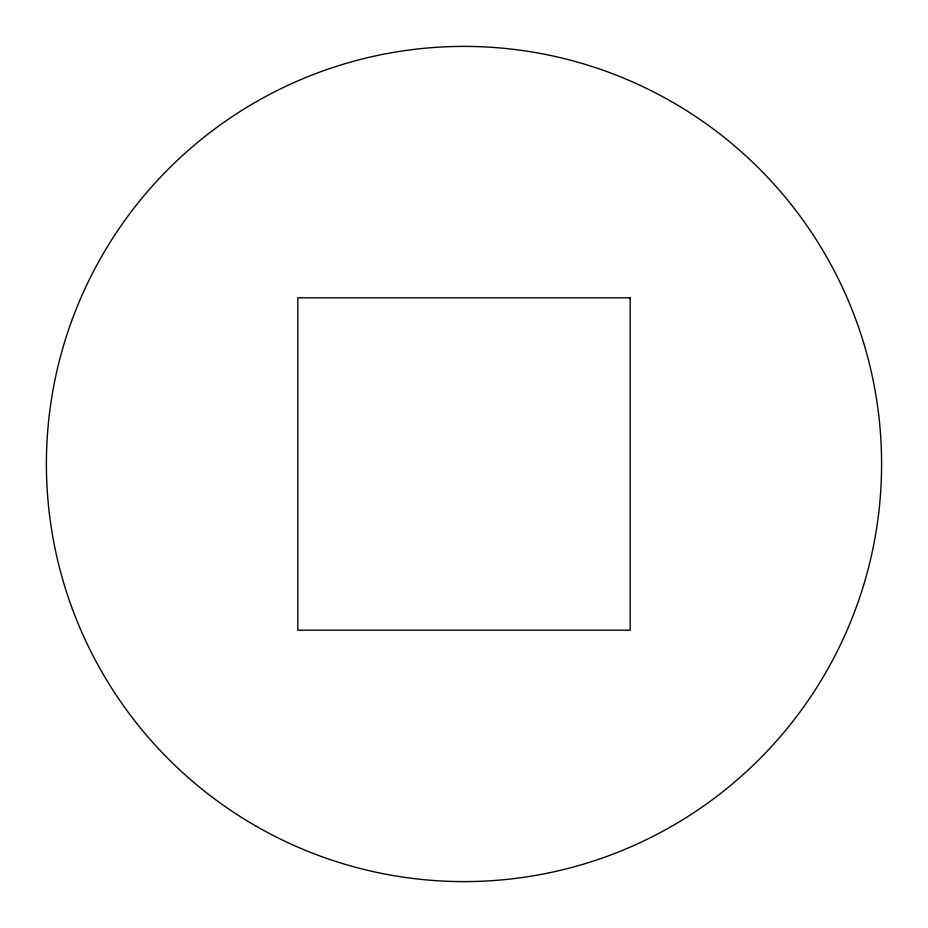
<?xml version="1.0" encoding="UTF-8"?>
<svg xmlns="http://www.w3.org/2000/svg" width="928" height="928" viewBox="0 0 928 928"><rect width="100%" height="100%" fill="white"/><g stroke="black" fill="none" stroke-linecap="round" stroke-linejoin="round"><path stroke-width="1.39" d="M630.205 297.795L297.795 297.795L297.795 630.205L630.205 630.205L630.205 297.795M255.2 825.653A417.6 417.6 0 0 0 881.6 464A417.6 417.6 0 0 0 255.2 102.347A417.6 417.6 0 0 0 255.2 825.653"/></g></svg>
